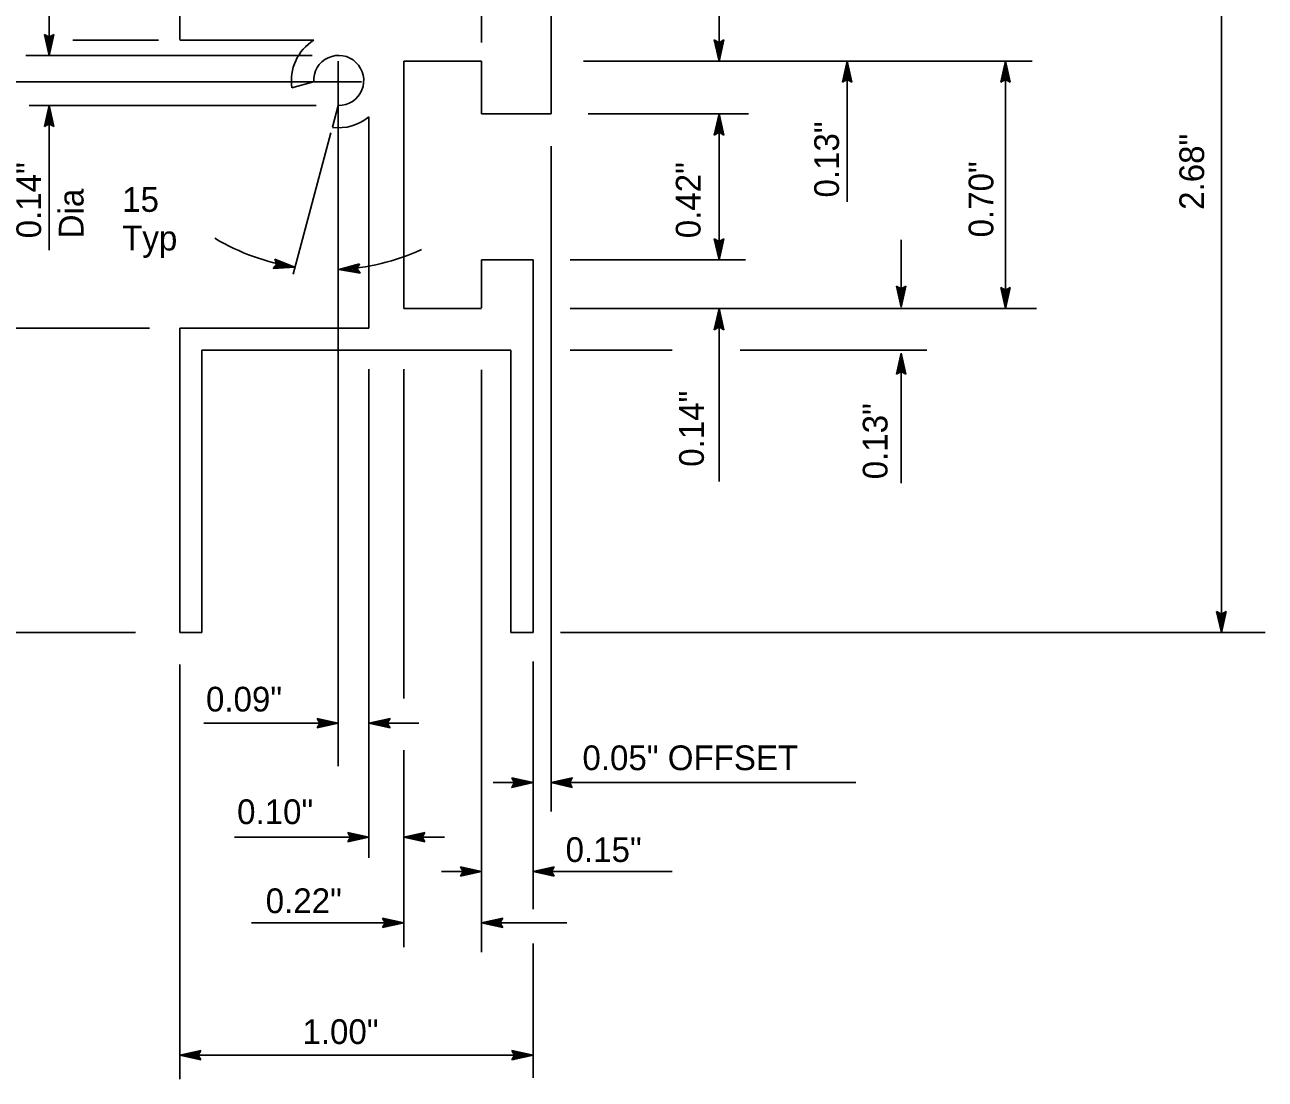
# Model space of a CAD drawing. Extents: x -894 to 866, y -476 to 714.
# Drawn here: x -689.3 to -338.2, y 151.3 to 449.8 of the extents above; entities that cross this region are included whole.
import ezdxf

# ---------------------------------------------------------------- set-up
doc = ezdxf.new("R2010")
doc.units = 0
for name, color, linetype in [('56 Stage 3 Anno', 7, 'Continuous'), ('57 Undefined', 7, 'Continuous'), ('60 Nongeo Data', 7, 'Continuous')]:
    doc.layers.add(name, color=color, linetype=linetype)

msp = doc.modelspace()

# ---------------------------------------------------------------- linework, layer by layer
at = {"layer": '56 Stage 3 Anno'}
for p, q in [((-559.97, 444.81), (-559.97, 583.09)), ((-350.57, 277.73), (-350.57, 545.45)), ((-492.75, 439.54), (-492.75, 486.26)), ((-682.34, 441.1), (-682.34, 456.17)), ((-682.34, 441.1), (-683.67, 447.1)), ((-683.67, 447.1), (-683.67, 447.1)), ((-683.67, 447.1), (-682.34, 446.3)), ((-682.34, 442.49), (-683.31, 446.86)), ((-682.34, 443.86), (-682.96, 446.68)), ((-682.34, 445.24), (-682.6, 446.45)), ((-682.34, 446.3), (-681, 447.1)), ((-681, 447.1), (-682.34, 441.1)), ((-681.35, 446.88), (-682.34, 442.48)), ((-681.71, 446.65), (-682.34, 443.86)), ((-682.06, 446.47), (-682.34, 445.24)), ((-681, 447.1), (-681, 447.1)), ((-675.69, 445.45), (-651.4, 445.45)), ((-492.75, 439.54), (-494.08, 445.54)), ((-494.08, 445.54), (-494.08, 445.54)), ((-494.08, 445.54), (-492.75, 444.74)), ((-492.75, 440.93), (-493.72, 445.31)), ((-492.75, 442.3), (-493.37, 445.13)), ((-492.74, 443.68), (-493.01, 444.89)), ((-492.75, 444.74), (-491.41, 445.54)), ((-491.41, 445.54), (-492.75, 439.54)), ((-491.76, 445.32), (-492.75, 440.92)), ((-492.12, 445.09), (-492.75, 442.3)), ((-492.47, 444.91), (-492.74, 443.68)), ((-491.41, 445.54), (-491.41, 445.54)), ((-688.97, 441.1), (-607.89, 441.1)), ((-682.34, 441.1), (-682.34, 441.1)), ((-600.52, 439.54), (-600.52, 239.9)), ((-531.14, 439.54), (-404.15, 439.54)), ((-492.75, 439.54), (-492.75, 439.54)), ((-457.83, 433.54), (-456.49, 439.54)), ((-456.49, 399.71), (-456.49, 439.54)), ((-456.49, 439.54), (-456.49, 439.54)), ((-456.49, 439.54), (-455.16, 433.54)), ((-413.02, 433.54), (-411.68, 439.54)), ((-411.68, 369.46), (-411.68, 439.54)), ((-411.68, 439.54), (-411.68, 439.54)), ((-411.68, 439.54), (-410.35, 433.54)), ((-457.47, 433.76), (-456.49, 438.16)), ((-457.11, 433.99), (-456.49, 436.78)), ((-456.77, 434.17), (-456.49, 435.4)), ((-456.49, 438.15), (-455.52, 433.77)), ((-456.49, 436.78), (-455.87, 433.95)), ((-456.49, 435.4), (-456.23, 434.19)), ((-412.66, 433.76), (-411.68, 438.16)), ((-412.3, 433.99), (-411.68, 436.78)), ((-411.96, 434.17), (-411.68, 435.4)), ((-411.68, 436.78), (-411.05, 433.95)), ((-411.68, 435.4), (-411.41, 434.19)), ((-411.67, 438.15), (-410.71, 433.77)), ((-732.94, 433.63), (-593.92, 433.63)), ((-456.49, 434.34), (-457.83, 433.54)), ((-457.83, 433.54), (-457.83, 433.54)), ((-455.16, 433.54), (-456.49, 434.34)), ((-455.16, 433.54), (-455.16, 433.54)), ((-411.68, 434.34), (-413.02, 433.54)), ((-413.02, 433.54), (-413.02, 433.54)), ((-410.35, 433.54), (-411.68, 434.34)), ((-410.35, 433.54), (-410.35, 433.54)), ((-688.03, 426.97), (-606.76, 426.97)), ((-683.68, 420.97), (-682.34, 426.97)), ((-683.32, 421.18), (-682.34, 425.59)), ((-682.34, 386.03), (-682.34, 426.97)), ((-682.34, 426.97), (-682.34, 426.97)), ((-682.34, 426.97), (-681.01, 420.97)), ((-682.34, 425.57), (-681.37, 421.2)), ((-682.34, 421.77), (-683.68, 420.97)), ((-682.96, 421.42), (-682.34, 424.2)), ((-682.62, 421.59), (-682.34, 422.82)), ((-682.34, 424.2), (-681.71, 421.38)), ((-682.34, 422.82), (-682.07, 421.61)), ((-681.01, 420.97), (-682.34, 421.77)), ((-529.76, 424.58), (-484.41, 424.58)), ((-494.09, 418.58), (-492.75, 424.58)), ((-494.09, 418.58), (-492.75, 424.58)), ((-493.73, 418.8), (-492.75, 423.2)), ((-493.73, 418.8), (-492.75, 423.2)), ((-493.37, 419.03), (-492.75, 421.82)), ((-493.37, 419.03), (-492.75, 421.82)), ((-492.75, 383.24), (-492.75, 424.58)), ((-492.75, 424.58), (-492.75, 424.58)), ((-492.75, 424.58), (-491.42, 418.58)), ((-492.75, 424.58), (-492.75, 424.58)), ((-492.75, 424.58), (-491.42, 418.58)), ((-492.75, 421.82), (-492.12, 418.99)), ((-492.75, 421.82), (-492.12, 418.99)), ((-492.74, 423.19), (-491.78, 418.81)), ((-492.74, 423.19), (-491.78, 418.81)), ((-683.68, 420.97), (-683.68, 420.97)), ((-681.01, 420.97), (-681.01, 420.97)), ((-602.59, 419.23), (-613.33, 379.18)), ((-492.75, 419.38), (-494.09, 418.58)), ((-492.75, 419.38), (-494.09, 418.58)), ((-494.09, 418.58), (-494.09, 418.58)), ((-494.09, 418.58), (-494.09, 418.58)), ((-493.03, 419.21), (-492.75, 420.44)), ((-493.03, 419.21), (-492.75, 420.44)), ((-492.75, 420.44), (-492.48, 419.23)), ((-492.75, 420.44), (-492.48, 419.23)), ((-491.42, 418.58), (-492.75, 419.38)), ((-491.42, 418.58), (-492.75, 419.38)), ((-491.42, 418.58), (-491.42, 418.58)), ((-491.42, 418.58), (-491.42, 418.58)), ((-540.28, 415.41), (-540.28, 227.08)), ((-492.75, 383.24), (-494.08, 389.24)), ((-494.08, 389.24), (-494.08, 389.24)), ((-494.08, 389.24), (-492.75, 388.44)), ((-492.75, 384.63), (-493.72, 389.01)), ((-492.75, 386), (-493.37, 388.83)), ((-492.74, 387.38), (-493.01, 388.59)), ((-492.75, 388.44), (-491.41, 389.24)), ((-491.41, 389.24), (-492.75, 383.24)), ((-491.76, 389.02), (-492.75, 384.62)), ((-492.12, 388.79), (-492.75, 386)), ((-492.47, 388.61), (-492.74, 387.38)), ((-491.41, 389.24), (-491.41, 389.24)), ((-441.2, 369.85), (-441.2, 388.91)), ((-617.92, 382), (-618.51, 383.45)), ((-618.51, 383.45), (-618.51, 383.45)), ((-618.51, 383.45), (-612.78, 381.21)), ((-618.35, 383.06), (-614.15, 381.42)), ((-534.92, 383.24), (-485.22, 383.24)), ((-492.75, 383.24), (-492.75, 383.24)), ((-618.91, 380.81), (-617.92, 382)), ((-612.78, 381.21), (-618.91, 380.81)), ((-618.91, 380.81), (-618.91, 380.81)), ((-614.16, 381.42), (-618.63, 381.13)), ((-615.51, 381.63), (-618.4, 381.44)), ((-618.17, 382.67), (-615.51, 381.63)), ((-616.88, 381.84), (-618.11, 381.76)), ((-618.05, 382.3), (-616.88, 381.84)), ((-612.78, 381.21), (-612.78, 381.21)), ((-600.41, 380.53), (-594.47, 382.12)), ((-594.35, 379.45), (-600.41, 380.53)), ((-600.41, 380.53), (-600.41, 380.53)), ((-594.59, 379.8), (-599.03, 380.59)), ((-599.02, 380.59), (-594.69, 381.75)), ((-597.65, 380.65), (-594.85, 381.4)), ((-594.84, 380.15), (-597.65, 380.65)), ((-596.27, 380.71), (-595.07, 381.03)), ((-595.03, 380.49), (-596.27, 380.71)), ((-594.47, 382.12), (-595.21, 380.76)), ((-595.21, 380.76), (-594.35, 379.45)), ((-594.47, 382.12), (-594.47, 382.12)), ((-594.35, 379.45), (-594.35, 379.45)), ((-441.2, 369.85), (-442.53, 375.85)), ((-442.53, 375.85), (-442.53, 375.85)), ((-442.53, 375.85), (-441.2, 375.05)), ((-441.2, 375.05), (-439.86, 375.85)), ((-439.86, 375.85), (-441.2, 369.85)), ((-439.86, 375.85), (-439.86, 375.85)), ((-441.21, 371.24), (-442.17, 375.61)), ((-441.2, 372.61), (-441.83, 375.44)), ((-441.2, 373.99), (-441.47, 375.2)), ((-440.22, 375.63), (-441.2, 371.23)), ((-440.58, 375.4), (-441.2, 372.61)), ((-440.92, 375.22), (-441.2, 373.99)), ((-411.68, 369.46), (-413.01, 375.46)), ((-413.01, 375.46), (-413.01, 375.46)), ((-413.01, 375.46), (-411.68, 374.66)), ((-411.68, 370.85), (-412.65, 375.23)), ((-411.68, 372.22), (-412.3, 375.05)), ((-411.67, 373.61), (-411.94, 374.81)), ((-411.68, 374.66), (-410.34, 375.46)), ((-410.34, 375.46), (-411.68, 369.46)), ((-410.69, 375.24), (-411.68, 370.84)), ((-411.05, 375.01), (-411.68, 372.22)), ((-411.4, 374.83), (-411.67, 373.61)), ((-410.34, 375.46), (-410.34, 375.46)), ((-534.92, 369.46), (-402.93, 369.46)), ((-494.09, 363.46), (-492.75, 369.46)), ((-492.75, 320.52), (-492.75, 369.46)), ((-492.75, 369.46), (-492.75, 369.46)), ((-492.75, 369.46), (-491.42, 363.46)), ((-441.2, 369.85), (-441.2, 369.85)), ((-411.68, 369.46), (-411.68, 369.46)), ((-493.73, 363.68), (-492.75, 368.08)), ((-493.37, 363.91), (-492.75, 366.7)), ((-493.03, 364.09), (-492.75, 365.32)), ((-492.75, 366.7), (-492.12, 363.87)), ((-492.75, 365.32), (-492.48, 364.11)), ((-492.74, 368.07), (-491.78, 363.7)), ((-766.74, 363.95), (-653.94, 363.95)), ((-492.75, 364.26), (-494.09, 363.46)), ((-494.09, 363.46), (-494.09, 363.46)), ((-491.42, 363.46), (-492.75, 364.26)), ((-491.42, 363.46), (-491.42, 363.46)), ((-534.92, 357.65), (-505.97, 357.65)), ((-486.75, 357.65), (-433.89, 357.65)), ((-442.54, 350.86), (-441.2, 356.86)), ((-442.19, 351.07), (-441.2, 355.48)), ((-441.2, 320.05), (-441.2, 356.86)), ((-441.2, 356.86), (-441.2, 356.86)), ((-441.2, 356.86), (-439.87, 350.86)), ((-441.2, 355.47), (-440.23, 351.09)), ((-591.86, 213.93), (-591.86, 352.29)), ((-582.01, 259.02), (-582.01, 352.29)), ((-559.97, 187.22), (-559.97, 352.11)), ((-441.2, 351.66), (-442.54, 350.86)), ((-441.83, 351.31), (-441.2, 354.09)), ((-441.48, 351.48), (-441.21, 352.71)), ((-441.21, 352.71), (-440.94, 351.5)), ((-441.2, 354.09), (-440.58, 351.27)), ((-439.87, 350.86), (-441.2, 351.66)), ((-442.54, 350.86), (-442.54, 350.86)), ((-439.87, 350.86), (-439.87, 350.86)), ((-350.57, 277.73), (-351.9, 283.73)), ((-351.9, 283.73), (-351.9, 283.73)), ((-351.9, 283.73), (-350.57, 282.93)), ((-350.57, 279.12), (-351.54, 283.49)), ((-350.57, 280.49), (-351.19, 283.32)), ((-350.57, 281.87), (-350.83, 283.08)), ((-350.57, 282.93), (-349.23, 283.73)), ((-349.23, 283.73), (-350.57, 277.73)), ((-349.59, 283.51), (-350.57, 279.11)), ((-349.95, 283.28), (-350.57, 280.49)), ((-350.29, 283.1), (-350.57, 281.87)), ((-349.23, 283.73), (-349.23, 283.73)), ((-767.33, 277.73), (-657.89, 277.73)), ((-537.61, 277.73), (-338.16, 277.73)), ((-350.57, 277.73), (-350.57, 277.73)), ((-645.4, 151.25), (-645.4, 268.66)), ((-545.4, 199.36), (-545.4, 269.54)), ((-605.72, 252.06), (-606.52, 253.4)), ((-606.52, 253.4), (-606.52, 253.4)), ((-606.52, 253.4), (-600.52, 252.06)), ((-606.3, 253.05), (-601.9, 252.06)), ((-591.86, 252.06), (-585.86, 253.39)), ((-590.47, 252.07), (-586.09, 253.03)), ((-585.86, 253.39), (-586.66, 252.06)), ((-585.86, 253.39), (-585.86, 253.39)), ((-638.59, 252.06), (-600.52, 252.06)), ((-600.52, 252.06), (-606.52, 250.73)), ((-606.52, 250.73), (-605.72, 252.06)), ((-606.52, 250.73), (-606.52, 250.73)), ((-601.91, 252.06), (-606.28, 251.09)), ((-603.28, 252.06), (-606.11, 251.44)), ((-606.07, 252.69), (-603.28, 252.06)), ((-605.89, 252.34), (-604.66, 252.06)), ((-604.66, 252.06), (-605.87, 251.8)), ((-600.52, 252.06), (-600.52, 252.06)), ((-591.86, 252.06), (-577.68, 252.06)), ((-585.86, 250.72), (-591.86, 252.06)), ((-591.86, 252.06), (-591.86, 252.06)), ((-586.07, 251.08), (-590.48, 252.06)), ((-589.09, 252.06), (-586.27, 252.69)), ((-586.31, 251.44), (-589.09, 252.06)), ((-587.71, 252.06), (-586.5, 252.33)), ((-586.48, 251.78), (-587.71, 252.06)), ((-586.66, 252.06), (-585.86, 250.72)), ((-585.86, 250.72), (-585.86, 250.72)), ((-582.01, 188.61), (-582.01, 244.46)), ((-551.4, 236.56), (-551.4, 236.56)), ((-534.28, 236.55), (-534.28, 236.55)), ((-556.67, 235.22), (-545.4, 235.22)), ((-551.4, 233.89), (-551.4, 233.89)), ((-545.4, 235.22), (-545.4, 235.22)), ((-540.28, 235.22), (-454.07, 235.22)), ((-540.28, 235.22), (-540.28, 235.22)), ((-534.28, 233.88), (-534.28, 233.88)), ((-629.94, 219.8), (-591.86, 219.8)), ((-597.06, 219.8), (-597.86, 221.14)), ((-597.86, 221.14), (-597.86, 221.14)), ((-597.86, 221.14), (-591.86, 219.8)), ((-591.86, 219.8), (-597.86, 218.47)), ((-597.86, 218.47), (-597.06, 219.8)), ((-597.86, 218.47), (-597.86, 218.47)), ((-597.64, 220.79), (-593.24, 219.8)), ((-593.25, 219.8), (-597.62, 218.83)), ((-594.62, 219.8), (-597.44, 219.18)), ((-597.41, 220.43), (-594.62, 219.8)), ((-597.23, 220.08), (-596, 219.81)), ((-596, 219.81), (-597.21, 219.54)), ((-591.86, 219.8), (-591.86, 219.8)), ((-582.01, 219.8), (-576.01, 221.13)), ((-582.01, 219.8), (-570.49, 219.8)), ((-576.01, 218.46), (-582.01, 219.8)), ((-582.01, 219.8), (-582.01, 219.8)), ((-576.23, 218.82), (-580.63, 219.8)), ((-580.62, 219.81), (-576.25, 220.77)), ((-579.25, 219.8), (-576.43, 220.43)), ((-576.46, 219.18), (-579.25, 219.8)), ((-577.87, 219.8), (-576.66, 220.07)), ((-576.64, 219.52), (-577.87, 219.8)), ((-576.01, 221.13), (-576.81, 219.8)), ((-576.81, 219.8), (-576.01, 218.46)), ((-576.01, 221.13), (-576.01, 221.13)), ((-576.01, 218.46), (-576.01, 218.46)), ((-565.17, 210.09), (-565.97, 211.43)), ((-565.97, 211.43), (-565.97, 211.43)), ((-565.97, 211.43), (-559.97, 210.09)), ((-565.75, 211.07), (-561.35, 210.09)), ((-565.52, 210.72), (-562.73, 210.09)), ((-545.4, 210.09), (-539.4, 211.42)), ((-544.01, 210.09), (-539.63, 211.06)), ((-542.64, 210.09), (-539.81, 210.71)), ((-539.4, 211.42), (-540.2, 210.09)), ((-539.4, 211.42), (-539.4, 211.42)), ((-571.29, 210.09), (-559.97, 210.09)), ((-559.97, 210.09), (-565.97, 208.76)), ((-565.97, 208.76), (-565.17, 210.09)), ((-565.97, 208.76), (-565.97, 208.76)), ((-561.36, 210.09), (-565.73, 209.12)), ((-562.73, 210.09), (-565.55, 209.47)), ((-565.34, 210.37), (-564.11, 210.09)), ((-564.11, 210.09), (-565.32, 209.83)), ((-559.97, 210.09), (-559.97, 210.09)), ((-545.4, 210.09), (-505.97, 210.09)), ((-539.4, 208.75), (-545.4, 210.09)), ((-545.4, 210.09), (-545.4, 210.09)), ((-539.62, 209.11), (-544.02, 210.09)), ((-539.85, 209.47), (-542.64, 210.09)), ((-541.26, 210.09), (-540.05, 210.36)), ((-540.03, 209.81), (-541.26, 210.09)), ((-540.2, 210.09), (-539.4, 208.75)), ((-539.4, 208.75), (-539.4, 208.75)), ((-587.21, 195.52), (-588.01, 196.86)), ((-588.01, 196.86), (-588.01, 196.86)), ((-588.01, 196.86), (-582.01, 195.52)), ((-559.97, 195.52), (-553.97, 196.85)), ((-553.97, 196.85), (-554.77, 195.52)), ((-553.97, 196.85), (-553.97, 196.85)), ((-625.13, 195.52), (-582.01, 195.52)), ((-582.01, 195.52), (-588.01, 194.19)), ((-588.01, 194.19), (-587.21, 195.52)), ((-588.01, 194.19), (-588.01, 194.19)), ((-587.8, 196.51), (-583.39, 195.52)), ((-583.4, 195.52), (-587.78, 194.55)), ((-584.78, 195.52), (-587.6, 194.9)), ((-587.56, 196.15), (-584.78, 195.52)), ((-587.39, 195.8), (-586.16, 195.53)), ((-586.16, 195.53), (-587.37, 195.26)), ((-582.01, 195.52), (-582.01, 195.52)), ((-559.97, 195.52), (-535.87, 195.52)), ((-553.97, 194.18), (-559.97, 195.52)), ((-559.97, 195.52), (-559.97, 195.52)), ((-554.18, 194.54), (-558.59, 195.52)), ((-558.58, 195.53), (-554.2, 196.49)), ((-557.2, 195.52), (-554.38, 196.15)), ((-554.42, 194.9), (-557.2, 195.52)), ((-555.82, 195.52), (-554.61, 195.79)), ((-554.59, 195.24), (-555.82, 195.52)), ((-554.77, 195.52), (-553.97, 194.18)), ((-553.97, 194.18), (-553.97, 194.18)), ((-545.4, 151.67), (-545.4, 189.65)), ((-645.4, 158.06), (-639.4, 159.39)), ((-645.4, 158.06), (-545.4, 158.06)), ((-639.4, 156.72), (-645.4, 158.06)), ((-645.4, 158.06), (-645.4, 158.06)), ((-639.62, 157.08), (-644.02, 158.06)), ((-644.01, 158.06), (-639.63, 159.03)), ((-642.64, 158.06), (-639.81, 158.68)), ((-639.85, 157.44), (-642.64, 158.06)), ((-641.26, 158.06), (-640.05, 158.33)), ((-640.03, 157.78), (-641.26, 158.06)), ((-639.4, 159.39), (-640.2, 158.06)), ((-640.2, 158.06), (-639.4, 156.72)), ((-639.4, 159.39), (-639.4, 159.39)), ((-550.6, 158.06), (-551.4, 159.4)), ((-551.4, 159.4), (-551.4, 159.4)), ((-551.4, 159.4), (-545.4, 158.06)), ((-545.4, 158.06), (-551.4, 156.73)), ((-551.4, 156.73), (-550.6, 158.06)), ((-551.18, 159.05), (-546.78, 158.06)), ((-546.79, 158.06), (-551.17, 157.09)), ((-548.16, 158.06), (-550.99, 157.44)), ((-550.95, 158.69), (-548.16, 158.06)), ((-550.77, 158.34), (-549.54, 158.06)), ((-549.54, 158.06), (-550.75, 157.8)), ((-545.4, 158.06), (-545.4, 158.06)), ((-639.4, 156.72), (-639.4, 156.72)), ((-551.4, 156.73), (-551.4, 156.73))]:
    msp.add_line(p, q, dxfattribs=at)
for points in [[(-551.4, 236.56), (-545.4, 235.22), (-551.4, 233.89), (-551.19, 234.25), (-546.79, 235.22), (-551.19, 236.21), (-550.98, 235.85), (-548.16, 235.23), (-550.97, 234.6), (-550.76, 234.96), (-549.54, 235.23), (-550.76, 235.5), (-550.6, 235.22), (-551.4, 233.89), (-550.6, 235.22)], [(-534.28, 233.88), (-540.28, 235.22), (-534.28, 236.55), (-534.49, 236.2), (-538.89, 235.23), (-534.49, 234.24), (-534.71, 234.59), (-537.52, 235.22), (-534.71, 235.85), (-534.92, 235.49), (-536.14, 235.22), (-534.92, 234.95), (-535.08, 235.22), (-534.28, 236.55), (-535.08, 235.22)]]:
    msp.add_lwpolyline(points, close=True, dxfattribs=at)
for start, end in [(239.1791, 261.2187), (272.5089, 294.5653)]:
    msp.add_arc((-603.16, 443.46), 63, start, end, dxfattribs=at)
at = {"layer": '60 Nongeo Data'}
for p, q in [((-645.4, 545.45), (-645.4, 445.62)), ((-540.28, 545.45), (-540.28, 424.58)), ((-645.4, 445.45), (-607.43, 445.45)), ((-582.01, 439.54), (-559.97, 439.54)), ((-582.01, 439.54), (-582.01, 369.46)), ((-559.97, 439.54), (-559.97, 424.58)), ((-613.7, 431.95), (-607.49, 433.62)), ((-600.51, 427.01), (-602.16, 420.83)), ((-591.86, 423.75), (-591.86, 363.95)), ((-559.97, 424.58), (-540.28, 424.58)), ((-559.97, 383.24), (-545.4, 383.24)), ((-559.97, 383.24), (-559.97, 369.65)), ((-545.4, 383.24), (-545.4, 277.73)), ((-582.01, 369.46), (-559.97, 369.46)), ((-645.4, 363.95), (-645.4, 277.73)), ((-645.4, 363.95), (-591.86, 363.95)), ((-639.1, 357.65), (-639.1, 277.73)), ((-639.1, 357.65), (-551.7, 357.65)), ((-551.7, 357.65), (-551.7, 277.73)), ((-645.4, 277.73), (-639.1, 277.73)), ((-551.7, 277.73), (-545.4, 277.73))]:
    msp.add_line(p, q, dxfattribs=at)
for radius, start, end in [(13.39, 121.6386, 188.9309), (7.09, 269.1129, 183.48), (13.39, 262.4189, 309.7276)]:
    msp.add_arc((-600.41, 434.05), radius, start, end, dxfattribs=at)

# ---------------------------------------------------------------- texts
at = {"layer": '57 Undefined'}
for s, p in [('0.13"', (-458.8, 400.91)), ('2.68"', (-355.44, 397.42)), ('0.14"', (-684.63, 389.35)), ('0.42"', (-497.98, 389.38)), ('0.70"', (-415.1, 389.61)), ('Dia', (-672.63, 389.35)), ('0.14"', (-497.04, 324.66)), ('0.13"', (-445.06, 321.13))]:
    msp.add_text(s, height=7, rotation=90, dxfattribs=at).set_placement(p)
for s, p in [('15', (-661.69, 396.85)), ('Typ', (-661.69, 385.91)), ('0.09"', (-637.97, 255.37)), ('0.05" OFFSET', (-531.41, 238.76)), ('0.10"', (-629.16, 223.49)), ('0.15"', (-536.18, 212.76)), ('0.22"', (-621.06, 198.28)), ('1.00"', (-610.66, 161.22))]:
    msp.add_text(s, height=7, dxfattribs=at).set_placement(p)

doc.saveas('drawing.dxf')
